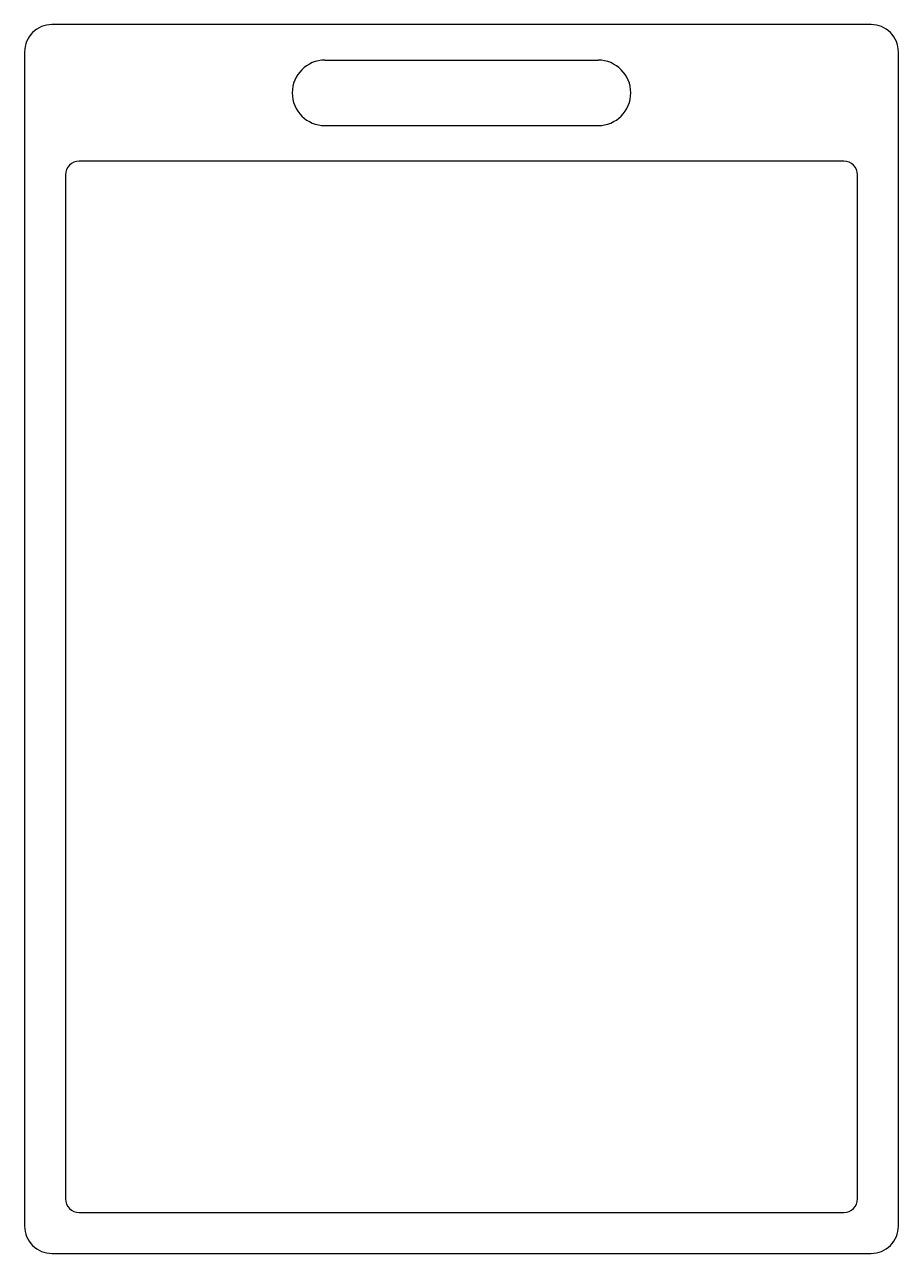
# Model space of a CAD drawing. Extents: x 0 to 320, y 0 to 450.
import ezdxf

# ---------------------------------------------------------------- set-up
doc = ezdxf.new("R2010")
doc.units = 0
doc.layers.get('0').update_dxf_attribs({"linetype": 'CONTINUOUS'})

msp = doc.modelspace()

# ---------------------------------------------------------------- linework, layer by layer
for p, q in [((110, 437), (210, 437)), ((110, 413), (210, 413))]:
    msp.add_line(p, q)
for points in [[(10, 0), (310, 0, 0.414214), (320, 10), (320, 440, 0.414214), (310, 450), (10, 450, 0.414214), (0, 440), (0, 10, 0.414214)], [(20, 15), (300, 15, 0.414214), (305, 20), (305, 395, 0.414214), (300, 400), (20, 400, 0.414214), (15, 395), (15, 20, 0.414214)]]:
    msp.add_lwpolyline(points, format="xyb", close=True)
for centre, start, end in [((110, 425), 90, 270), ((210, 425), 270, 90)]:
    msp.add_arc(centre, 12, start, end)

doc.saveas('drawing.dxf')
